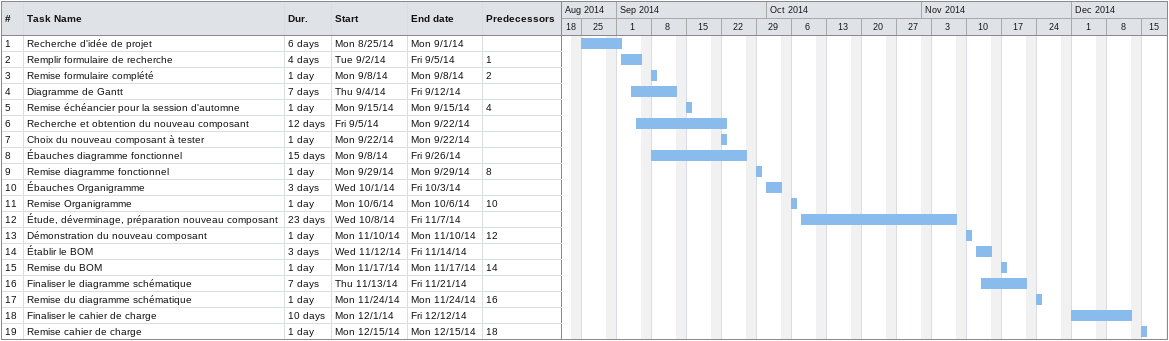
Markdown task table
| ID | Task | Duration | Start | Finish | Predecessors |
|---|---|---|---|---|---|
| 1 | Recherche d'idée de projet | 6d | 2014-08-25 | 2014-09-01 |  |
| 2 | Remplir formulaire de recherche | 4d | 2014-09-02 | 2014-09-05 | 1 |
| 3 | Remise formulaire complété | 1d | 2014-09-08 | 2014-09-08 | 2 |
| 4 | Diagramme de Gantt | 7d | 2014-09-04 | 2014-09-12 |  |
| 5 | Remise échéancier pour la session d'automne | 1d | 2014-09-15 | 2014-09-15 | 4 |
| 6 | Recherche et obtention du nouveau composant | 12d | 2014-09-05 | 2014-09-22 |  |
| 7 | Choix du nouveau composant à tester | 1d | 2014-09-22 | 2014-09-22 |  |
| 8 | Ébauches diagramme fonctionnel | 15d | 2014-09-08 | 2014-09-26 |  |
| 9 | Remise diagramme fonctionnel | 1d | 2014-09-29 | 2014-09-29 | 8 |
| 10 | Ébauches Organigramme | 3d | 2014-10-01 | 2014-10-03 |  |
| 11 | Remise Organigramme | 1d | 2014-10-06 | 2014-10-06 | 10 |
| 12 | Étude, déverminage, préparation nouveau composant | 23d | 2014-10-08 | 2014-11-07 |  |
| 13 | Démonstration du nouveau composant | 1d | 2014-11-10 | 2014-11-10 | 12 |
| 14 | Établir le BOM | 3d | 2014-11-12 | 2014-11-14 |  |
| 15 | Remise du BOM | 1d | 2014-11-17 | 2014-11-17 | 14 |
| 16 | Finaliser le diagramme schématique | 7d | 2014-11-13 | 2014-11-21 |  |
| 17 | Remise du diagramme schématique | 1d | 2014-11-24 | 2014-11-24 | 16 |
| 18 | Finaliser le cahier de charge | 10d | 2014-12-01 | 2014-12-12 |  |
| 19 | Remise cahier de charge | 1d | 2014-12-15 | 2014-12-15 | 18 |
